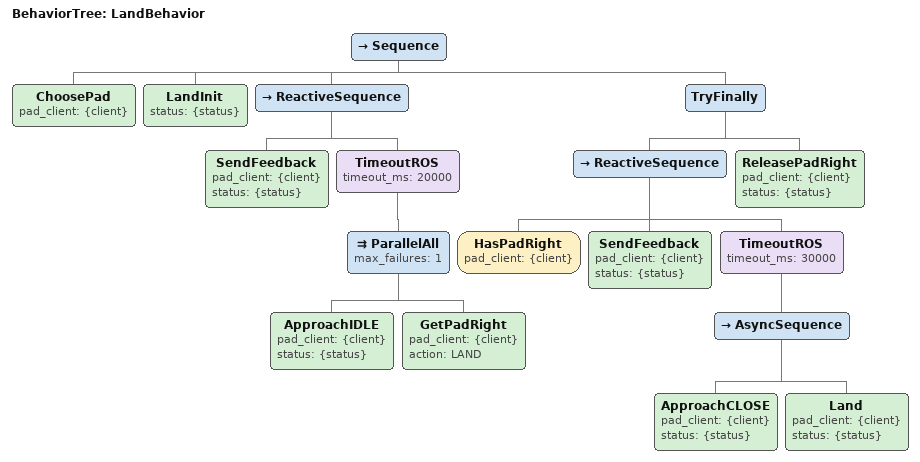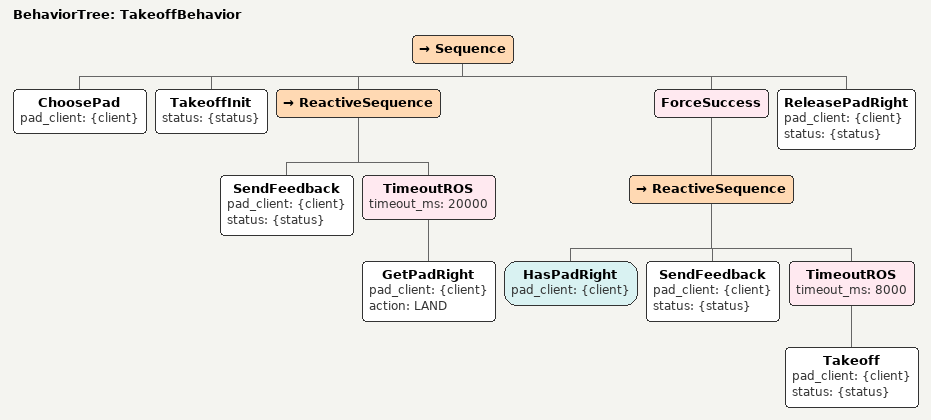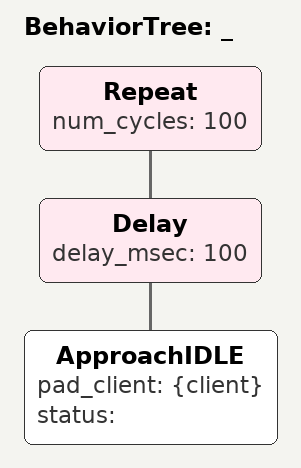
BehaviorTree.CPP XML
<?xml version="1.0" encoding="UTF-8"?>
<root BTCPP_format="4">
  <BehaviorTree ID="LandBehavior">
    <Sequence>
      <ChoosePad pad_client="{client}"/>
      <LandInit status="{status}"/>
      <ReactiveSequence>
        <SendFeedback pad_client="{client}"
                      status="{status}"/>
        <TimeoutROS timeout_ms="20000">
          <ParallelAll max_failures="1">
            <ApproachIDLE pad_client="{client}"
                          status="{status}"/>
            <GetPadRight pad_client="{client}"
                         action="LAND"/>
          </ParallelAll>
        </TimeoutROS>
      </ReactiveSequence>
      <TryFinally>
        <ReactiveSequence>
          <HasPadRight pad_client="{client}"/>
          <SendFeedback pad_client="{client}"
                        status="{status}"/>
          <TimeoutROS timeout_ms="30000">
            <AsyncSequence>
              <ApproachCLOSE pad_client="{client}"
                             status="{status}"/>
              <Land pad_client="{client}"
                    status="{status}"/>
            </AsyncSequence>
          </TimeoutROS>
        </ReactiveSequence>
        <ReleasePadRight pad_client="{client}"
                         status="{status}"/>
      </TryFinally>
    </Sequence>
  </BehaviorTree>

  <BehaviorTree ID="TakeoffBehavior">
    <Sequence>
      <ChoosePad pad_client="{client}"/>
      <TakeoffInit status="{status}"/>
      <ReactiveSequence>
        <SendFeedback pad_client="{client}"
                      status="{status}"/>
        <TimeoutROS timeout_ms="20000">
          <GetPadRight pad_client="{client}"
                       action="LAND"/>
        </TimeoutROS>
      </ReactiveSequence>
      <ForceSuccess>
        <ReactiveSequence>
          <HasPadRight pad_client="{client}"/>
          <SendFeedback pad_client="{client}"
                        status="{status}"/>
          <TimeoutROS timeout_ms="8000">
            <Takeoff pad_client="{client}"
                     status="{status}"/>
          </TimeoutROS>
        </ReactiveSequence>
      </ForceSuccess>
      <ReleasePadRight pad_client="{client}"
                       status="{status}"/>
    </Sequence>
  </BehaviorTree>

  <BehaviorTree ID="_">
    <Repeat num_cycles="100">
      <Delay delay_msec="100">
        <ApproachIDLE pad_client="{client}"
                      status=""/>
      </Delay>
    </Repeat>
  </BehaviorTree>

</root>
